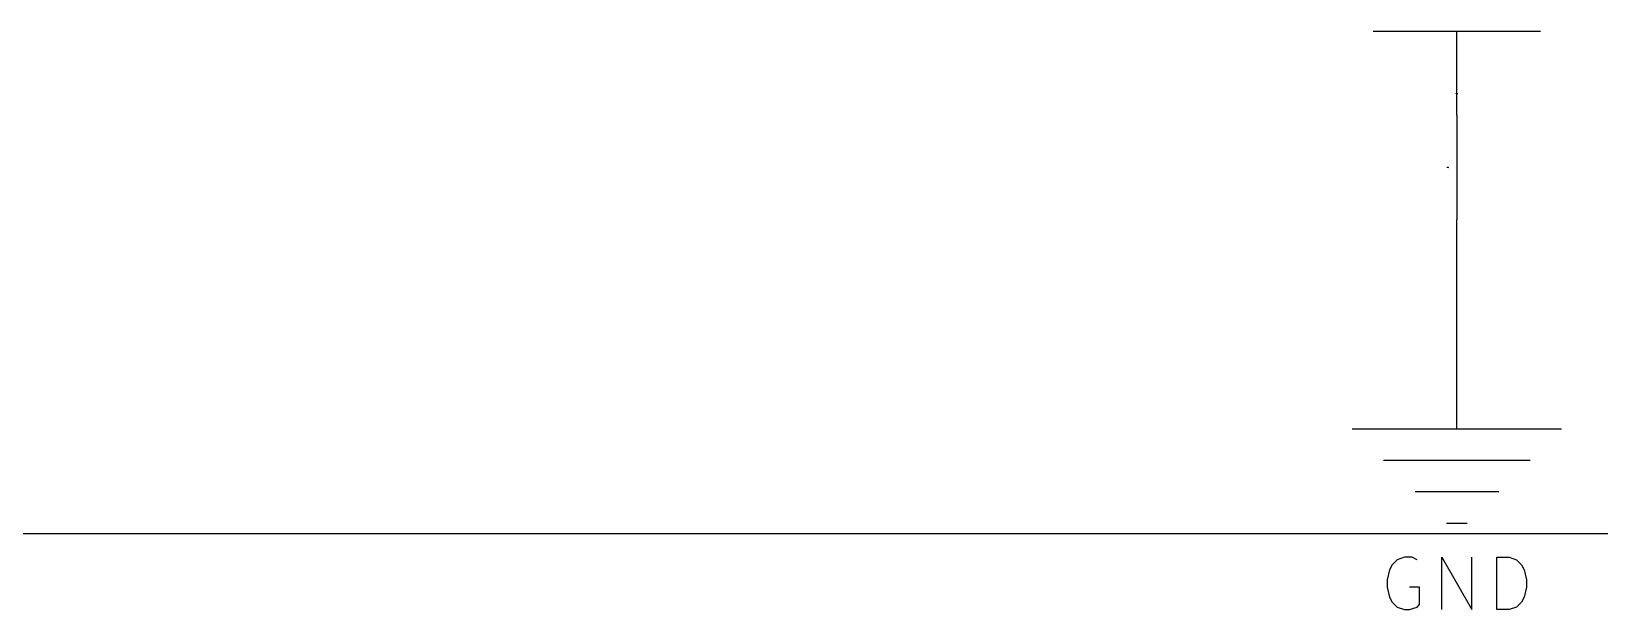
# Model space of a CAD drawing. Header units: millimetres. Extents: x 5 to 293, y -205 to -3.
# Drawn here: x 204.14 to 242.23, y -160.6 to -146.56 of the extents above; entities that cross this region are included whole.
import ezdxf

# ---------------------------------------------------------------- set-up
doc = ezdxf.new("R2010")
doc.units = ezdxf.units.MM
for name, color, linetype in [('GREENSIXTYFIVE', 129, 'CONTINUOUS'), ('LIGHTGREEN', 92, 'CONTINUOUS'), ('LIGHTMAGENTA', 212, 'CONTINUOUS'), ('LIGHTRED', 12, 'CONTINUOUS'), ('RED', 14, 'CONTINUOUS')]:
    doc.layers.add(name, color=color, linetype=linetype)

msp = doc.modelspace()

# ---------------------------------------------------------------- linework, layer by layer
at = {"layer": 'GREENSIXTYFIVE', "linetype": 'CONTINUOUS'}
for p, q in [((238.7464, -148.0674), (238.7476, -148.065)), ((238.7464, -148.0674), (238.7476, -148.065)), ((238.7464, -148.0735), (238.7464, -148.0674)), ((238.7464, -148.0735), (238.7464, -148.0674)), ((238.7476, -148.0759), (238.7464, -148.0735)), ((238.7476, -148.0759), (238.7464, -148.0735)), ((238.7476, -148.065), (238.7488, -148.0638)), ((238.7476, -148.065), (238.7488, -148.0638)), ((238.7488, -148.0771), (238.7476, -148.0759)), ((238.7488, -148.0771), (238.7476, -148.0759)), ((238.7488, -148.0638), (238.7512, -148.0626)), ((238.7488, -148.0638), (238.7512, -148.0626)), ((238.7512, -148.0626), (238.7536, -148.0626)), ((238.7512, -148.0626), (238.7536, -148.0626)), ((238.7536, -148.0626), (238.7572, -148.0638)), ((238.7536, -148.0626), (238.7572, -148.0638)), ((238.7572, -148.0638), (238.7718, -148.0783)), ((238.7572, -148.0638), (238.7718, -148.0783)), ((238.7718, -148.0783), (238.7718, -148.0626)), ((238.7718, -148.0783), (238.7718, -148.0626)), ((237.1876, -159.5107), (237.1271, -159.6316)), ((237.3086, -159.3897), (237.1876, -159.5107)), ((237.49, -159.3292), (237.3086, -159.3897)), ((237.6714, -159.3292), (237.49, -159.3292)), ((237.7924, -159.3897), (237.6714, -159.3292)), ((238.3971, -160.5992), (238.3971, -159.3292)), ((238.3971, -159.3292), (239.1228, -160.5992)), ((239.1228, -160.5992), (239.1228, -159.3292)), ((239.7276, -160.5992), (239.7276, -159.3292)), ((239.7276, -159.3292), (240.03, -159.3292)), ((240.03, -159.3292), (240.2114, -159.3897)), ((240.2114, -159.3897), (240.3324, -159.5107)), ((240.3324, -159.5107), (240.3929, -159.6316)), ((237.1271, -159.6316), (237.0667, -159.8735)), ((237.0667, -159.8735), (237.0667, -160.0549)), ((240.3929, -159.6316), (240.4533, -159.8735)), ((240.4533, -159.8735), (240.4533, -160.0549)), ((237.0667, -160.0549), (237.1271, -160.2968)), ((237.1271, -160.2968), (237.1876, -160.4178)), ((237.8528, -160.0549), (237.6109, -160.0549)), ((237.8528, -160.4783), (237.8528, -160.0549)), ((240.3929, -160.2968), (240.3324, -160.4178)), ((240.4533, -160.0549), (240.3929, -160.2968)), ((237.1876, -160.4178), (237.3086, -160.5388)), ((237.3086, -160.5388), (237.49, -160.5992)), ((237.49, -160.5992), (237.6109, -160.5992)), ((237.6109, -160.5992), (237.7924, -160.5388)), ((237.7924, -160.5388), (237.8528, -160.4783)), ((240.03, -160.5992), (239.7276, -160.5992)), ((240.2114, -160.5388), (240.03, -160.5992)), ((240.3324, -160.4178), (240.2114, -160.5388))]:
    msp.add_line(p, q, dxfattribs=at)
at = {"layer": 'LIGHTGREEN', "linetype": 'CONTINUOUS'}
msp.add_line((238.76, -153.67), (238.76, -151.13), dxfattribs=at)
at = {"layer": 'LIGHTMAGENTA', "linetype": 'CONTINUOUS'}
msp.add_line((182.88, -158.75), (293.37, -158.75), dxfattribs=at)
at = {"layer": 'LIGHTRED', "linetype": 'CONTINUOUS'}
for p, q in [((238.5283, -149.8575), (238.5295, -149.8551)), ((238.5283, -149.8575), (238.5295, -149.8551)), ((238.5283, -149.8636), (238.5283, -149.8575)), ((238.5283, -149.8636), (238.5283, -149.8575)), ((238.5295, -149.866), (238.5283, -149.8636)), ((238.5295, -149.866), (238.5283, -149.8636)), ((238.5295, -149.8551), (238.5307, -149.8539)), ((238.5295, -149.8551), (238.5307, -149.8539)), ((238.5307, -149.8672), (238.5295, -149.866)), ((238.5307, -149.8672), (238.5295, -149.866)), ((238.5307, -149.8539), (238.5331, -149.8527)), ((238.5307, -149.8539), (238.5331, -149.8527)), ((238.5331, -149.8527), (238.5355, -149.8527)), ((238.5331, -149.8527), (238.5355, -149.8527)), ((238.5355, -149.8527), (238.5391, -149.8539)), ((238.5355, -149.8527), (238.5391, -149.8539)), ((238.5391, -149.8539), (238.5537, -149.8684)), ((238.5391, -149.8539), (238.5537, -149.8684)), ((238.5537, -149.8684), (238.5537, -149.8527)), ((238.5537, -149.8684), (238.5537, -149.8527))]:
    msp.add_line(p, q, dxfattribs=at)
at = {"layer": 'RED', "linetype": 'CONTINUOUS'}
for p, q in [((240.792, -146.558), (236.728, -146.558)), ((238.76, -148.59), (238.76, -146.558)), ((238.76, -148.59), (238.76, -151.13)), ((238.76, -148.59), (238.76, -151.13)), ((238.76, -156.21), (238.76, -153.67)), ((236.22, -156.21), (241.3, -156.21)), ((236.982, -156.972), (240.538, -156.972)), ((237.744, -157.734), (239.776, -157.734)), ((238.506, -158.496), (239.014, -158.496))]:
    msp.add_line(p, q, dxfattribs=at)

doc.saveas('drawing.dxf')
